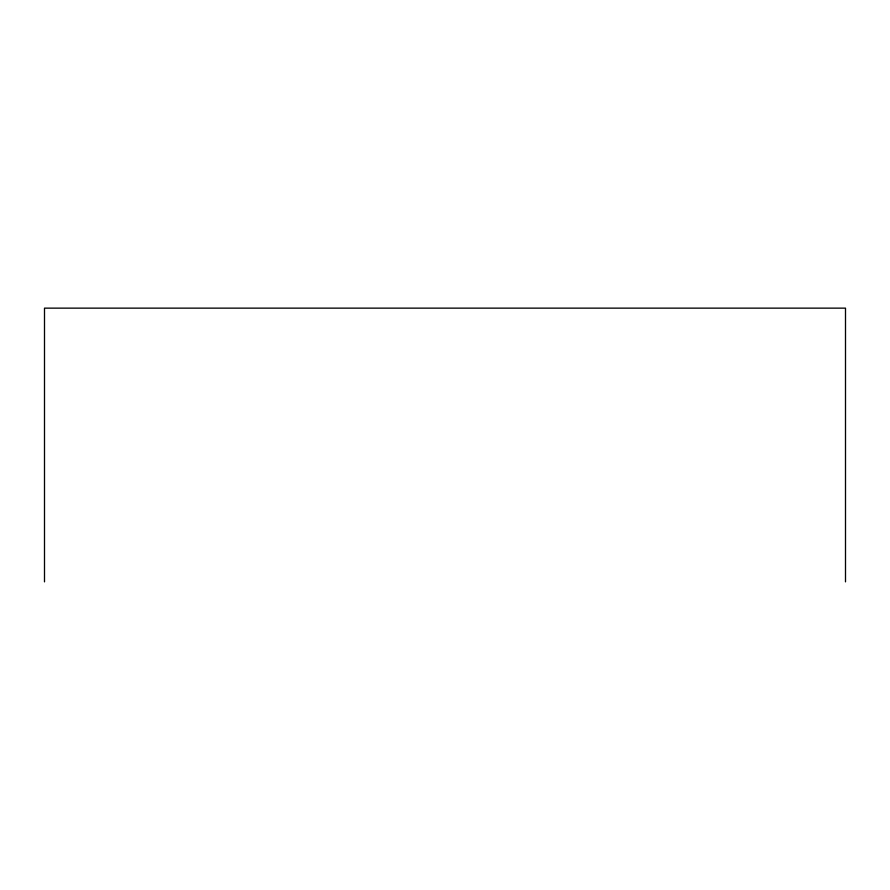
<?xml version="1.0" encoding="UTF-8"?>
<svg xmlns="http://www.w3.org/2000/svg" width="890" height="890" viewBox="0 0 890 890"><rect width="100%" height="100%" fill="white"/><g stroke="black" fill="none" stroke-linecap="round" stroke-linejoin="round"><path stroke-width="1.33" d="M845.5 581.86L845.5 308.14L44.5 308.14L44.5 581.86"/></g></svg>
